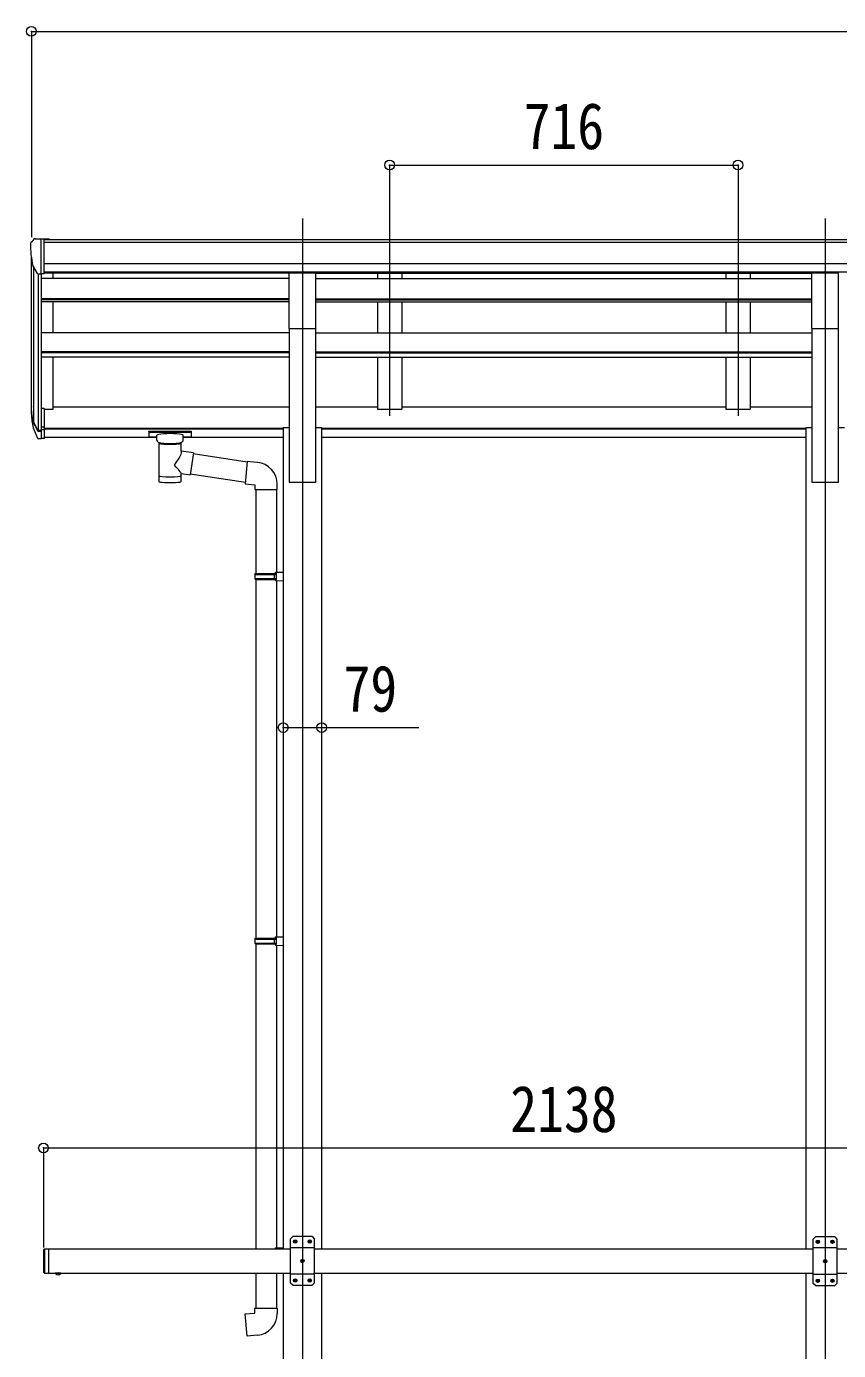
# Model space of a CAD drawing. Units: millimetres at full size, sheet at 1:20. Extents: x -5590 to 5652, y -3902 to 3858.
# Drawn here: x 567 to 2236, y -1701 to 1019 of the extents above; entities that cross this region are included whole.
import ezdxf
from ezdxf.enums import TextEntityAlignment as Align

# ---------------------------------------------------------------- set-up
doc = ezdxf.new("R2010")
doc.units = ezdxf.units.MM
doc.header["$LTSCALE"] = 20
doc.header["$PDMODE"] = 32
doc.header["$PDSIZE"] = 20
for name, color, linetype, lineweight in [('0-1_本体', 4, 'Continuous', 9), ('0-2_部品', 7, 'Continuous', 9), ('0-4_TABLE1', 3, 'Continuous', 9), ('0-5_DIM1', 3, 'Continuous', 9), ('0-8_PARTS2', 2, 'Continuous', 9), ('0-A_寸法', 6, 'Continuous', 9)]:
    doc.layers.add(name, color=color, linetype=linetype, lineweight=lineweight)
doc.styles.add('ＭＳ ゴシック', font='')
doc.styles.get('ＭＳ ゴシック').set_extended_font_data('MS Gothic')

msp = doc.modelspace()

# ---------------------------------------------------------------- linework, layer by layer
at = {"layer": '0-1_本体'}
for p, q in [((603.8, 581.11), (2738.8, 581.11)), ((603.8, 575.77), (2738.8, 575.77)), ((577.3, 231.6), (577.3, 544.36)), ((581.58, 525.56), (581.58, 207.33)), ((603.8, 532.24), (2738.8, 532.24)), ((591.3, 510.21), (591.3, 189.33)), ((597.3, 509.73), (597.3, 233.77)), ((1106.8, 500.94), (597.3, 500.94)), ((603.8, 514.57), (2738.8, 514.57)), ((1106.8, 512.19), (603.8, 512.19)), ((622.3, 500.94), (622.3, 512.19)), ((1161.8, 512.19), (2180.8, 512.19)), ((1161.8, 500.94), (2180.8, 500.94)), ((1288.3, 512.13), (1288.3, 500.94)), ((1338.3, 512.13), (1338.3, 500.94)), ((2004.3, 512.13), (2004.3, 500.94)), ((2054.3, 512.13), (2054.3, 500.94)), ((1106.8, 459.01), (597.3, 459.01)), ((1106.8, 457.51), (597.3, 457.51)), ((1106.8, 453.31), (597.3, 453.31)), ((622.3, 389.58), (622.3, 453.31)), ((1161.8, 459.01), (2180.8, 459.01)), ((1161.8, 457.51), (2180.8, 457.51)), ((1161.8, 453.31), (2180.8, 453.31)), ((1288.3, 453.31), (1288.3, 389.58)), ((1338.3, 453.31), (1338.3, 389.58)), ((2004.3, 453.31), (2004.3, 389.58)), ((2054.3, 453.31), (2054.3, 389.58)), ((1106.79, 389.58), (597.3, 389.58)), ((1106.7, 399.14), (1106.7, 82.35)), ((1161.7, 82.35), (1161.7, 399.14)), ((1161.81, 389.58), (2180.81, 389.58)), ((2180.7, 399.14), (2180.7, 82.35)), ((2235.7, 82.35), (2235.7, 399.14)), ((1106.8, 350.14), (597.3, 350.14)), ((1106.8, 348.66), (597.3, 348.66)), ((1106.8, 339.41), (597.3, 339.41)), ((622.3, 232.94), (622.3, 339.41)), ((1161.8, 350.14), (2180.8, 350.14)), ((1161.8, 348.66), (2180.8, 348.66)), ((1161.8, 339.41), (2180.8, 339.41)), ((1288.3, 339.41), (1288.3, 232.92)), ((1338.3, 339.41), (1338.3, 232.92)), ((2004.3, 339.41), (2004.3, 232.92)), ((2054.3, 339.41), (2054.3, 232.92)), ((603.8, 232.94), (622.3, 232.94)), ((622.3, 237.74), (1106.8, 237.74)), ((1161.8, 237.74), (1288.3, 237.74)), ((1288.3, 232.92), (1338.3, 232.92)), ((1338.3, 237.74), (2004.3, 237.74)), ((2004.3, 232.92), (2054.3, 232.92)), ((2054.3, 237.74), (2180.8, 237.74)), ((603.8, 193.65), (1094.7, 193.65)), ((603.8, 192.25), (1094.7, 192.25)), ((1094.7, 194.92), (1094.7, -1492.54)), ((1094.7, 194.92), (1106.7, 194.92)), ((1161.7, 194.92), (1173.7, 194.92)), ((1173.7, 194.92), (1173.7, -1492.54)), ((1173.7, 193.65), (2168.7, 193.65)), ((1173.7, 192.25), (2168.7, 192.25)), ((2168.7, 194.92), (2168.7, -1492.54)), ((2168.7, 194.92), (2180.7, 194.92)), ((2235.7, 194.92), (2247.7, 194.92)), ((603.8, 174.88), (835.3, 174.88)), ((889.3, 174.88), (1094.7, 174.88)), ((1173.7, 174.88), (2168.7, 174.88)), ((1106.7, 82.35), (1161.7, 82.35)), ((2180.7, 82.35), (2235.7, 82.35)), ((1094.7, -1542.54), (1094.7, -2267.54)), ((1173.7, -1542.54), (1173.7, -2267.54)), ((2168.7, -1542.54), (2168.7, -2267.54))]:
    msp.add_line(p, q, dxfattribs=at)
at = {"layer": '0-2_部品'}
for p, q in [((575.3, 573.35), (575.3, 572.72)), ((582.21, 582.15), (578.14, 576.34)), ((585.3, 582.72), (582.97, 582.58)), ((585.3, 582.72), (603.8, 582.72)), ((597.3, 509.73), (597.3, 582.72)), ((603.8, 582.72), (613.8, 582.63)), ((603.8, 510.73), (603.8, 582.72)), ((613.8, 581.11), (613.8, 582.63)), ((589.67, 511.55), (580.4, 527.61)), ((597.3, 509.73), (592.09, 510.05)), ((603.8, 510.73), (597.3, 510.73)), ((1106.7, 512.87), (1161.7, 512.87)), ((1106.7, 398.71), (1106.7, 512.87)), ((1161.7, 398.71), (1161.7, 512.87)), ((2180.7, 512.87), (2235.7, 512.87)), ((2180.7, 398.71), (2180.7, 512.87)), ((2235.7, 398.71), (2235.7, 512.87)), ((1106.7, 398.71), (1161.7, 398.71)), ((2180.7, 398.71), (2235.7, 398.71)), ((597.3, 233.77), (597.3, 171.88)), ((603.8, 233.77), (597.3, 233.77)), ((603.8, 233.77), (603.8, 172.7)), ((579.69, 207.73), (589.86, 188.55)), ((590.87, 189.8), (581.11, 208.22)), ((582.28, 190.87), (589.86, 173.38)), ((603.8, 195.45), (597.3, 195.45)), ((597.3, 189.05), (592.16, 189.05)), ((597.3, 187.05), (592.45, 187.05)), ((597.3, 171.88), (592.45, 171.88)), ((603.8, 190.05), (597.3, 190.05)), ((603.8, 172.7), (597.3, 172.7)), ((818.8, 186.99), (818.8, 176.23)), ((818.8, 186.8), (818.8, 185.26)), ((820.8, 187.65), (903.8, 187.65)), ((820.8, 185.48), (903.8, 185.48)), ((820.8, 175.57), (835.3, 175.57)), ((835.3, 168.76), (835.3, 179.03)), ((839.4, 164.26), (839.38, 83.97)), ((885.2, 146.69), (885.2, 164.27)), ((889.3, 168.76), (889.3, 179.03)), ((889.3, 175.57), (903.8, 175.57)), ((905.8, 186.99), (905.8, 176.23)), ((910.42, 142.78), (885.2, 146.69)), ((910.42, 142.78), (903.4, 97.52)), ((1020.65, 123.61), (910.11, 140.76)), ((1041.62, 123.25), (1020.78, 125.07)), ((885.22, 83.97), (885.2, 100.59)), ((885.2, 100.34), (903.4, 97.52)), ((1016.98, 81.68), (903.67, 99.26)), ((1036.7, 67.5), (1082.7, 67.5)), ((1038.7, 67.5), (1038.7, -105.05)), ((1080.7, 67.5), (1080.7, -102.49)), ((1082.7, 67.5), (1082.7, 78.42)), ((1036.7, -107.05), (1037.7, -105.05)), ((1036.7, -107.05), (1080.7, -107.05)), ((1036.7, -107.05), (1036.7, -115.05)), ((1037.7, -105.05), (1080.7, -105.05)), ((1076.22, -107.05), (1075.79, -105.05)), ((1078.7, -102.55), (1094.7, -102.08)), ((1078.7, -104.55), (1078.7, -102.55)), ((1078.7, -104.55), (1080.7, -104.55)), ((1094.7, -102.08), (1094.7, -120.02)), ((1036.7, -115.05), (1080.7, -115.05)), ((1036.7, -115.05), (1037.7, -117.05)), ((1037.7, -117.05), (1080.7, -117.05)), ((1038.7, -117.05), (1038.7, -854.23)), ((1078.7, -119.55), (1078.7, -117.55)), ((1078.7, -119.55), (1094.7, -120.02)), ((1080.7, -119.6), (1080.7, -851.67)), ((1036.7, -856.23), (1037.7, -854.23)), ((1036.7, -856.23), (1080.7, -856.23)), ((1036.7, -856.23), (1036.7, -864.23)), ((1036.7, -864.23), (1080.7, -864.23)), ((1036.7, -864.23), (1037.7, -866.23)), ((1037.7, -854.23), (1080.7, -854.23)), ((1037.7, -866.23), (1080.7, -866.23)), ((1038.7, -866.23), (1038.7, -1492.39)), ((1076.22, -856.23), (1075.79, -854.23)), ((1078.7, -851.73), (1094.7, -851.26)), ((1078.7, -853.73), (1078.7, -851.73)), ((1078.7, -853.73), (1080.7, -853.73)), ((1078.7, -868.73), (1078.7, -866.73)), ((1078.7, -868.73), (1094.7, -869.2)), ((1080.7, -868.79), (1080.67, -1489.84)), ((1094.7, -851.26), (1094.7, -869.2)), ((1078.7, -1490.44), (1094.7, -1489.97)), ((1078.7, -1492.44), (1078.7, -1490.44)), ((1078.7, -1492.44), (1080.7, -1492.44)), ((1080.7, -1492.54), (1080.7, -1492.44)), ((1094.7, -1489.97), (1094.7, -1492.54)), ((1038.7, -1542.54), (1038.7, -1614.39)), ((1080.7, -1542.54), (1080.7, -1614.39)), ((1036.7, -1614.39), (1082.7, -1614.39)), ((1036.7, -1624.39), (1036.7, -1614.39)), ((1082.7, -1614.39), (1082.7, -1625.31))]:
    msp.add_line(p, q, dxfattribs=at)
for points in [[(818.8, 186.99), (818.84, 187.19), (818.92, 187.32), (819.02, 187.42), (819.12, 187.48), (819.24, 187.52), (819.53, 187.58), (820.02, 187.63), (820.56, 187.65), (820.8, 187.65)], [(818.8, 176.23), (818.84, 176.04), (818.92, 175.9), (819.02, 175.8), (819.12, 175.74), (819.24, 175.7), (819.53, 175.64), (820.02, 175.59), (820.56, 175.57), (820.8, 175.57)], [(835.34, 168.82), (835.31, 168.46), (835.56, 167.5), (836.08, 166.62), (836.88, 165.78), (838, 164.98), (839.4, 164.26)], [(885.2, 164.27), (885.43, 164.36), (886.79, 165.1), (887.9, 165.95), (888.66, 166.81), (889.12, 167.71), (889.29, 168.6)], [(903.8, 187.65), (904.15, 187.65), (904.68, 187.62), (905.13, 187.57), (905.43, 187.5), (905.6, 187.4), (905.72, 187.26), (905.79, 187.08), (905.8, 186.99)], [(903.8, 175.57), (904.15, 175.57), (904.68, 175.6), (905.13, 175.65), (905.43, 175.72), (905.6, 175.82), (905.72, 175.96), (905.79, 176.14), (905.8, 176.23)], [(1020.78, 125.07), (1016.77, 79.25), (1036.7, 77.5), (1036.7, 67.5)], [(1076.22, -107.05), (1076.22, -115.05), (1075.79, -117.05)], [(1078.7, -117.55), (1080.7, -117.55), (1080.7, -104.55)], [(1076.22, -856.23), (1076.22, -864.23), (1075.79, -866.23)], [(1078.7, -866.73), (1080.7, -866.73), (1080.7, -853.73)], [(1041.62, -1670.14), (1020.78, -1671.96), (1016.77, -1626.14), (1036.7, -1624.39)]]:
    msp.add_lwpolyline(points, dxfattribs=at)
for centre, radius, start, end in [((578.3, 573.35), 3, 93, 180), ((777.3, 572.72), 202, 180, 192.90261), ((583.03, 581.58), 1, 93.5, 145), ((592.27, 513.05), 3, 210, 266.5), ((665.96, 229.89), 89.07, 174.49576, 194.41188), ((665.25, 234.17), 88.05, 177.22392, 197.21071), ((710.52, 226.95), 133.22, 183.27987, 195.71302), ((592.45, 190.05), 3, 210, 270), ((592.45, 174.88), 3, 210, 270), ((592.16, 190.55), 1.5, 210, 270), ((1037.7, 78.42), 45, 0, 85), ((1037.7, -1625.31), 45, 275, 0)]:
    msp.add_arc(centre, radius, start, end, dxfattribs=at)
for centre, major_axis, ratio, start_param, end_param in [((820.8, 185.26), (2, 0), 0.109601, 1.5707963, 3.1415927), ((862.3, 179.03), (27, 0), 0.122176, 6.2831853, 9.424778), ((862.31, 163.81), (-22.91, 0.42), 0.072511, 0.0008029, 1.5715993), ((862.29, 163.81), (22.92, 0.42), 0.07247, 4.71158, 6.2823764), ((873.3, 168.76), (16, 0), 0.361356, 6.2636979, 6.2831853), ((903.8, 185.26), (2, 0), 0.109601, 0, 1.5707963), ((862.31, 162.18), (-22.91, 0.42), 0.072511, 0.0008029, 1.5715993), ((862.29, 162.18), (22.92, 0.42), 0.07247, 4.71158, 6.2823764), ((862.3, 120.15), (-22.81, -26.62), 0.234429, 1.6855472, 3.1268519), ((864.85, 122.79), (20.32, -22.25), 0.045535, 0.0389954, 1.3075346), ((862.3, 83.97), (22.92, 0), 0.101955, 3.1415499, 6.2833984), ((862.3, 96.41), (22.91, 0), 0.122865, 3.1415927, 6.2831853)]:
    msp.add_ellipse(centre, major_axis=major_axis, ratio=ratio, start_param=start_param, end_param=end_param, dxfattribs=at)
at = {"layer": '0-4_TABLE1'}
for p, q in [((612.3, -1492.54), (1109.3, -1492.54)), ((1159.3, -1492.54), (2183.3, -1492.54)), ((2233.3, -1492.54), (2730.3, -1492.54)), ((612.3, -1542.54), (1109.3, -1542.54)), ((1159.3, -1542.54), (2183.3, -1542.54)), ((2233.3, -1542.54), (2730.3, -1542.54))]:
    msp.add_line(p, q, dxfattribs=at)
at = {"layer": '0-5_DIM1'}
for p, q in [((1114.3, -1467.54), (1109.3, -1472.54)), ((1154.3, -1467.54), (1114.3, -1467.54)), ((1154.3, -1467.54), (1159.3, -1472.54)), ((2188.3, -1468.07), (2183.3, -1473.07)), ((2228.3, -1468.07), (2188.3, -1468.07)), ((2228.3, -1468.07), (2233.3, -1473.07)), ((602.3, -1494.54), (602.3, -1540.54)), ((604.3, -1492.54), (604.3, -1542.54)), ((612.3, -1492.54), (612.3, -1542.54)), ((1109.3, -1472.54), (1109.3, -1562.54)), ((1159.3, -1490.24), (1109.3, -1490.24)), ((1118.04, -1477.12), (1117.2, -1477.12)), ((1120.56, -1477.96), (1121.4, -1477.96)), ((1148.04, -1477.12), (1147.2, -1477.12)), ((1150.56, -1477.96), (1151.4, -1477.96)), ((1159.3, -1562.54), (1159.3, -1472.54)), ((1254.1, -1492.54), (1254.1, -1492.44)), ((2183.3, -1473.07), (2183.3, -1563.07)), ((2233.3, -1490.77), (2183.3, -1490.77)), ((2192.04, -1477.65), (2191.2, -1477.65)), ((2194.56, -1478.49), (2195.4, -1478.49)), ((2222.04, -1477.65), (2221.2, -1477.65)), ((2224.56, -1478.49), (2225.4, -1478.49)), ((2233.3, -1563.07), (2233.3, -1473.07)), ((1133.04, -1517.12), (1132.2, -1517.12)), ((1135.56, -1517.96), (1136.4, -1517.96)), ((2207.04, -1517.65), (2206.2, -1517.65)), ((2209.56, -1518.49), (2210.4, -1518.49)), ((602.3, -1540.54), (604.3, -1542.54)), ((604.3, -1542.54), (614.3, -1542.54)), ((638.2, -1542.54), (626.4, -1542.54)), ((626.4, -1542.54), (626.4, -1543.05)), ((638.2, -1542.54), (626.4, -1542.54)), ((626.4, -1542.54), (626.4, -1543.05)), ((638.2, -1543.05), (626.4, -1543.05)), ((638.2, -1543.05), (626.4, -1543.05)), ((634.8, -1542.54), (629.8, -1542.54)), ((634.8, -1542.54), (629.8, -1542.54)), ((638.2, -1542.54), (638.2, -1543.05)), ((638.2, -1542.54), (638.2, -1543.05)), ((1159.3, -1544.84), (1109.3, -1544.84)), ((2233.3, -1545.37), (2183.3, -1545.37)), ((1114.3, -1567.54), (1109.3, -1562.54)), ((1114.3, -1567.54), (1154.3, -1567.54)), ((1118.04, -1557.12), (1117.2, -1557.12)), ((1120.56, -1557.96), (1121.4, -1557.96)), ((1148.04, -1557.12), (1147.2, -1557.12)), ((1150.56, -1557.96), (1151.4, -1557.96)), ((1154.3, -1567.54), (1159.3, -1562.54)), ((2188.3, -1568.07), (2183.3, -1563.07)), ((2188.3, -1568.07), (2228.3, -1568.07)), ((2192.04, -1557.65), (2191.2, -1557.65)), ((2194.56, -1558.49), (2195.4, -1558.49)), ((2222.04, -1557.65), (2221.2, -1557.65)), ((2224.56, -1558.49), (2225.4, -1558.49)), ((2228.3, -1568.07), (2233.3, -1563.07))]:
    msp.add_line(p, q, dxfattribs=at)
for points in [[(602.3, -1494.54), (604.3, -1492.54), (614.3, -1492.54)], [(1117.2, -1477.12), (1117.2, -1477.96), (1118.04, -1477.96)], [(1119.72, -1476.28), (1119.72, -1475.44), (1118.88, -1475.44), (1118.88, -1476.28)], [(1118.88, -1478.8), (1118.88, -1479.64), (1119.72, -1479.64), (1119.72, -1478.8)], [(1121.4, -1477.96), (1121.4, -1477.12), (1120.56, -1477.12)], [(1147.2, -1477.12), (1147.2, -1477.96), (1148.04, -1477.96)], [(1149.72, -1476.28), (1149.72, -1475.44), (1148.88, -1475.44), (1148.88, -1476.28)], [(1148.88, -1478.8), (1148.88, -1479.64), (1149.72, -1479.64), (1149.72, -1478.8)], [(1151.4, -1477.96), (1151.4, -1477.12), (1150.56, -1477.12)], [(2191.2, -1477.65), (2191.2, -1478.49), (2192.04, -1478.49)], [(2193.72, -1476.81), (2193.72, -1475.97), (2192.88, -1475.97), (2192.88, -1476.81)], [(2192.88, -1479.33), (2192.88, -1480.17), (2193.72, -1480.17), (2193.72, -1479.33)], [(2195.4, -1478.49), (2195.4, -1477.65), (2194.56, -1477.65)], [(2221.2, -1477.65), (2221.2, -1478.49), (2222.04, -1478.49)], [(2223.72, -1476.81), (2223.72, -1475.97), (2222.88, -1475.97), (2222.88, -1476.81)], [(2222.88, -1479.33), (2222.88, -1480.17), (2223.72, -1480.17), (2223.72, -1479.33)], [(2225.4, -1478.49), (2225.4, -1477.65), (2224.56, -1477.65)], [(1132.2, -1517.12), (1132.2, -1517.96), (1133.04, -1517.96)], [(1134.72, -1516.28), (1134.72, -1515.44), (1133.88, -1515.44), (1133.88, -1516.28)], [(1133.88, -1518.8), (1133.88, -1519.64), (1134.72, -1519.64), (1134.72, -1518.8)], [(1136.4, -1517.96), (1136.4, -1517.12), (1135.56, -1517.12)], [(2206.2, -1517.65), (2206.2, -1518.49), (2207.04, -1518.49)], [(2208.72, -1516.81), (2208.72, -1515.97), (2207.88, -1515.97), (2207.88, -1516.81)], [(2207.88, -1519.33), (2207.88, -1520.17), (2208.72, -1520.17), (2208.72, -1519.33)], [(2210.4, -1518.49), (2210.4, -1517.65), (2209.56, -1517.65)], [(629.85, -1545.26), (631.15, -1542.59), (632.3, -1541.98)], [(629.85, -1545.26), (631.15, -1542.59), (632.3, -1541.98)], [(634.75, -1545.26), (633.45, -1542.59), (632.3, -1541.98)], [(634.75, -1545.26), (633.45, -1542.59), (632.3, -1541.98)], [(1117.2, -1557.12), (1117.2, -1557.96), (1118.04, -1557.96)], [(1119.72, -1556.28), (1119.72, -1555.44), (1118.88, -1555.44), (1118.88, -1556.28)], [(1118.88, -1558.8), (1118.88, -1559.64), (1119.72, -1559.64), (1119.72, -1558.8)], [(1121.4, -1557.96), (1121.4, -1557.12), (1120.56, -1557.12)], [(1147.2, -1557.12), (1147.2, -1557.96), (1148.04, -1557.96)], [(1149.72, -1556.28), (1149.72, -1555.44), (1148.88, -1555.44), (1148.88, -1556.28)], [(1148.88, -1558.8), (1148.88, -1559.64), (1149.72, -1559.64), (1149.72, -1558.8)], [(1151.4, -1557.96), (1151.4, -1557.12), (1150.56, -1557.12)], [(2191.2, -1557.65), (2191.2, -1558.49), (2192.04, -1558.49)], [(2193.72, -1556.81), (2193.72, -1555.97), (2192.88, -1555.97), (2192.88, -1556.81)], [(2192.88, -1559.33), (2192.88, -1560.17), (2193.72, -1560.17), (2193.72, -1559.33)], [(2195.4, -1558.49), (2195.4, -1557.65), (2194.56, -1557.65)], [(2221.2, -1557.65), (2221.2, -1558.49), (2222.04, -1558.49)], [(2223.72, -1556.81), (2223.72, -1555.97), (2222.88, -1555.97), (2222.88, -1556.81)], [(2222.88, -1559.33), (2222.88, -1560.17), (2223.72, -1560.17), (2223.72, -1559.33)], [(2225.4, -1558.49), (2225.4, -1557.65), (2224.56, -1557.65)]]:
    msp.add_lwpolyline(points, dxfattribs=at)
for centre in [(1119.3, -1477.54), (1149.3, -1477.54), (2193.3, -1478.07), (2223.3, -1478.07), (1134.3, -1517.54), (2208.3, -1518.07), (1119.3, -1557.54), (1149.3, -1557.54), (2193.3, -1558.07), (2223.3, -1558.07)]:
    msp.add_circle(centre, 3.5, dxfattribs=at)
for centre, radius, start, end in [((1118.04, -1476.28), 0.84, 270, 0), ((1118.04, -1478.8), 0.84, 0, 90), ((1120.56, -1476.28), 0.84, 180, 270), ((1120.56, -1478.8), 0.84, 90, 180), ((1148.04, -1476.28), 0.84, 270, 0), ((1148.04, -1478.8), 0.84, 0, 90), ((1150.56, -1476.28), 0.84, 180, 270), ((1150.56, -1478.8), 0.84, 90, 180), ((2192.04, -1476.81), 0.84, 270, 0), ((2192.04, -1479.33), 0.84, 0, 90), ((2194.56, -1476.81), 0.84, 180, 270), ((2194.56, -1479.33), 0.84, 90, 180), ((2222.04, -1476.81), 0.84, 270, 0), ((2222.04, -1479.33), 0.84, 0, 90), ((2224.56, -1476.81), 0.84, 180, 270), ((2224.56, -1479.33), 0.84, 90, 180), ((1133.04, -1516.28), 0.84, 270, 0), ((1133.04, -1518.8), 0.84, 0, 90), ((1135.56, -1516.28), 0.84, 180, 270), ((1135.56, -1518.8), 0.84, 90, 180), ((2207.04, -1516.81), 0.84, 270, 0), ((2207.04, -1519.33), 0.84, 0, 90), ((2209.56, -1516.81), 0.84, 180, 270), ((2209.56, -1519.33), 0.84, 90, 180), ((632.3, -1537.62), 8.02, 222.61678, 317.38322), ((632.3, -1537.62), 8.02, 222.61678, 317.38322), ((1118.04, -1556.28), 0.84, 270, 0), ((1118.04, -1558.8), 0.84, 0, 90), ((1120.56, -1556.28), 0.84, 180, 270), ((1120.56, -1558.8), 0.84, 90, 180), ((1148.04, -1556.28), 0.84, 270, 0), ((1148.04, -1558.8), 0.84, 0, 90), ((1150.56, -1556.28), 0.84, 180, 270), ((1150.56, -1558.8), 0.84, 90, 180), ((2192.04, -1556.81), 0.84, 270, 0), ((2192.04, -1559.33), 0.84, 0, 90), ((2194.56, -1556.81), 0.84, 180, 270), ((2194.56, -1559.33), 0.84, 90, 180), ((2222.04, -1556.81), 0.84, 270, 0), ((2222.04, -1559.33), 0.84, 0, 90), ((2224.56, -1556.81), 0.84, 180, 270), ((2224.56, -1559.33), 0.84, 90, 180)]:
    msp.add_arc(centre, radius, start, end, dxfattribs=at)
at = {"layer": '0-8_PARTS2'}
for p, q in [((1313.3, 626.04), (1313.3, 219.25)), ((2029.3, 626.04), (2029.3, 219.25)), ((1134.2, 624.63), (1134.2, -2338.83)), ((2208.2, 624.63), (2208.2, -2338.83))]:
    msp.add_line(p, q, dxfattribs=at)
at = {"layer": '0-A_寸法'}
for p, q in [((577.3, 1008.92), (577.3, 586.29)), ((577.3, 1008.92), (2765.3, 1008.92)), ((1313.3, 734.3), (1313.3, 586.29)), ((1313.3, 734.3), (2029.3, 734.3)), ((2029.3, 734.3), (2029.3, 586.29)), ((1094.7, -421.49), (1173.7, -421.49)), ((1173.7, -421.49), (1373.7, -421.49)), ((602.3, -1285.23), (602.3, -1489.85)), ((602.3, -1285.23), (2740.3, -1285.23))]:
    msp.add_line(p, q, dxfattribs=at)
for p in [(577.3, 1008.92), (1313.3, 734.3), (2029.3, 734.3), (1094.7, -421.49), (1173.7, -421.49), (602.3, -1285.23)]:
    msp.add_point(p, dxfattribs=at)

# ---------------------------------------------------------------- texts
at = {"layer": '0-A_寸法', "color": 7, "style": 'ＭＳ ゴシック', "width": 0.85}
for s, p in [('716', (1588.8, 738.3)), ('79', (1218.7, -417.49)), ('2138', (1561.3, -1281.23))]:
    msp.add_text(s, height=95.31, dxfattribs=at).set_placement(p, align=Align.BOTTOM_LEFT)

doc.saveas('drawing.dxf')
